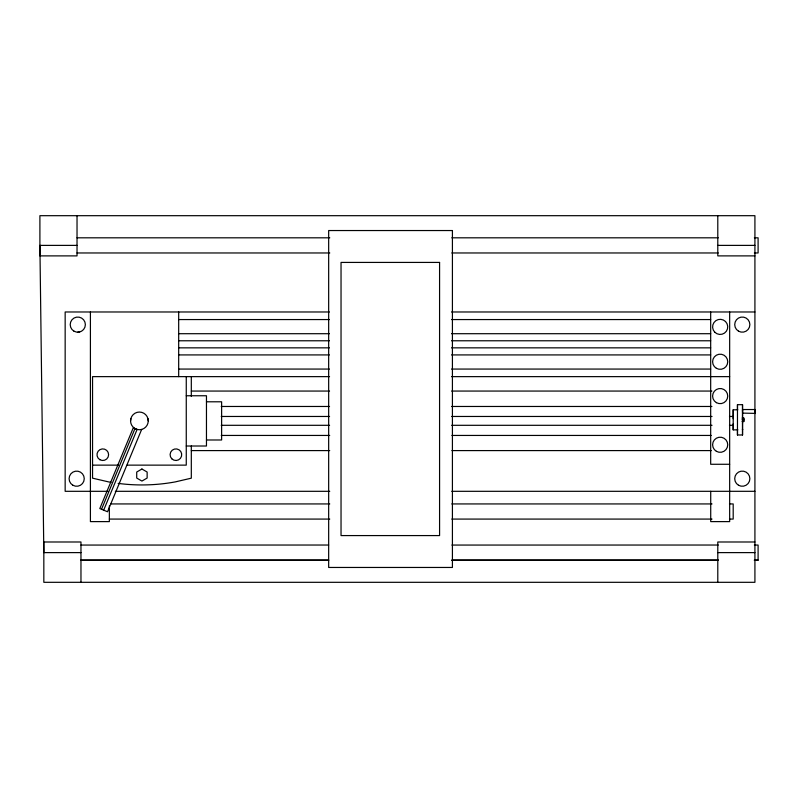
<?xml version="1.0" encoding="UTF-8"?>
<svg xmlns="http://www.w3.org/2000/svg" width="798" height="798" viewBox="0 0 798 798"><rect width="100%" height="100%" fill="white"/><g stroke="black" fill="none" stroke-linecap="round" stroke-linejoin="round"><path stroke-width="1.2" d="M733.202 425.843L733.202 429.863L737.861 429.863M733.192 418.671L733.202 409.793L737.861 409.793M742.519 419.828L742.529 404.676L737.472 404.676L737.472 434.98L742.529 434.98L742.539 420.805M742.519 409.115L742.529 404.676M742.539 413.115L755.157 413.384M742.529 409.703L742.529 412.366M742.11 421.573L743.796 421.573L743.786 418.072L742.11 418.072M755.167 411.748L755.167 413.115M755.157 411.339L755.157 409.534L742.529 409.534L742.539 415.908M742.529 429.095L742.529 429.863L742.529 429.224M742.529 410.551L742.529 409.554M130.563 420.885L130.862 418.601M101.536 509.284L134.982 428.546A8.838 8.838 0 0 1 134.982 413.234A8.838 8.838 0 0 1 148.238 420.885A8.838 8.838 0 0 1 134.982 428.546M103.67 510.161L137.116 429.424L133.256 427.828L99.81 508.565L107.531 511.757L141.665 429.414M77.785 332.207L79.75 331.948M77.027 237.814L329.783 237.814M451.808 237.814L718.26 237.814M754.369 237.814L758.1 237.814L758.1 252.966L754.369 252.966M77.027 245.385L39.9 245.385L43.83 552.615L80.967 552.615M717.791 245.385L754.918 245.385M77.027 252.966L329.783 252.966M451.808 252.966L718.26 252.966M754.918 255.889L717.791 255.889L717.791 215.689M329.434 311.978L65.157 311.978L65.157 491.309L107.86 491.309M451.528 311.978L754.918 311.978M178.682 319.559L329.434 319.559M451.528 319.559L710.679 319.559M178.682 333.704L329.434 333.704M451.528 333.704L710.679 333.704M178.682 340.776L329.434 340.776M451.528 340.776L710.679 340.776M178.682 347.848L329.434 347.848M451.528 347.848L710.679 347.848M178.682 354.92L329.434 354.92M451.528 354.92L710.679 354.92M178.682 369.065L329.434 369.065M451.528 369.065L710.679 369.065M329.564 376.636L92.548 376.636L92.548 478.172L108.698 481.922A183.889 183.889 0 0 0 111.042 482.331M451.528 376.636L729.661 376.636M191.311 391.06L329.554 391.06M451.608 391.06L711.906 391.06M186.263 395.758L206.463 395.758L206.463 446.012L186.263 446.012M206.463 401.793L221.625 401.793L221.625 439.987L206.463 439.987M221.206 406.471L329.554 406.471M451.608 406.471L711.906 406.471M221.206 416.466L329.584 416.466M451.668 416.466L712.025 416.466M729.462 416.466L733.202 416.466L733.202 425.304L729.462 425.304M742.11 419.828L743.786 419.828M221.206 425.304L329.584 425.304M451.668 425.304L712.025 425.304M221.236 435.439L329.704 435.439M451.887 435.439L711.227 435.439M191.311 450.591L329.704 450.591M451.887 450.591L711.227 450.591M729.661 464.276L710.679 464.276L710.679 311.978M92.548 465.134L118.443 465.134M127.072 465.134L186.263 465.134L186.263 376.636M115.331 491.309L329.734 491.309M451.748 491.309L754.918 491.309M110.603 503.937L329.754 503.937M451.788 503.937L712.025 503.937M729.462 503.937L733.192 503.937L733.192 519.079L729.462 519.079M109.356 519.079L329.754 519.079M451.788 519.079L712.025 519.079M754.918 541.992L717.791 541.992L717.791 582.311M80.967 545.064L328.666 545.034M451.897 545.064L718.27 545.034M754.369 545.034L758.1 545.064L758.1 560.186L754.369 560.186M717.791 552.615L754.918 552.615M80.967 560.156L328.666 560.156M451.897 560.156L718.27 560.156M754.369 560.156L758.1 560.156M80.967 560.186L328.666 560.186M451.897 560.186L718.27 560.186M147.939 418.601L148.238 420.885M742.529 434.98L742.519 423.748M737.472 404.676L737.482 409.115M737.472 434.98L737.472 430.541M755.157 413.554L755.167 409.903M733.202 409.793L733.202 415.808M733.202 429.863L733.192 423.838M743.796 418.072L743.786 421.573M742.529 415.808L742.519 423.838M729.661 311.978L729.661 521.613L710.719 521.613L710.719 491.309M191.311 376.636L191.311 396.446M191.311 445.982L191.311 478.172L175.161 481.922A183.889 183.889 0 0 1 118.114 483.389M178.682 311.978L178.682 376.636M109.356 505.852L109.356 521.613L90.413 521.613L90.413 311.978M80.967 582.311L80.967 541.992L43.83 541.992L43.83 582.311L754.918 582.311L754.918 215.689L39.9 215.689L39.9 255.889L77.027 255.889L77.027 215.689M141.924 469.015L136.717 472.027L136.717 478.052L141.924 481.064L147.141 478.052L147.141 472.027L141.924 469.015M452.416 230.542L328.666 230.542L328.666 567.458L452.416 567.458L452.416 230.542M439.578 262.422L341.035 262.422L341.035 535.578L439.578 535.578L439.578 262.422M738.499 331.17A7.581 7.581 0 0 0 749.871 324.606A7.581 7.581 0 0 0 738.499 318.053A7.581 7.581 0 0 0 738.499 331.17M72.877 485.254A7.581 7.581 0 0 0 84.249 478.69A7.581 7.581 0 0 0 72.877 472.127A7.581 7.581 0 0 0 72.877 485.254M738.499 485.244A7.581 7.581 0 0 0 749.871 478.68A7.581 7.581 0 0 0 738.499 472.117A7.581 7.581 0 0 0 738.499 485.244M73.995 331.19A7.581 7.581 0 0 0 85.366 324.626A7.581 7.581 0 0 0 73.995 318.063A7.581 7.581 0 0 0 73.995 331.19M99.9 459.728A5.805 5.805 0 0 0 108.608 454.7A5.805 5.805 0 0 0 99.9 449.663A5.805 5.805 0 0 0 99.9 459.728M716.385 402.651A7.581 7.581 0 0 0 727.746 396.087A7.581 7.581 0 0 0 716.385 389.524A7.581 7.581 0 0 0 716.385 402.651M716.385 368.317A7.581 7.581 0 0 0 727.746 361.753A7.581 7.581 0 0 0 716.385 355.19A7.581 7.581 0 0 0 716.385 368.317M714.809 332.237A7.581 7.581 0 0 0 727.487 328.846A7.581 7.581 0 0 0 718.21 319.569A7.581 7.581 0 0 0 714.809 332.237M171.799 458.8A5.805 5.805 0 0 0 181.515 456.197A5.805 5.805 0 0 0 174.403 449.084A5.805 5.805 0 0 0 171.799 458.8M716.385 451.319A7.581 7.581 0 0 0 727.746 444.755A7.581 7.581 0 0 0 716.385 438.202A7.581 7.581 0 0 0 716.385 451.319"/></g></svg>
